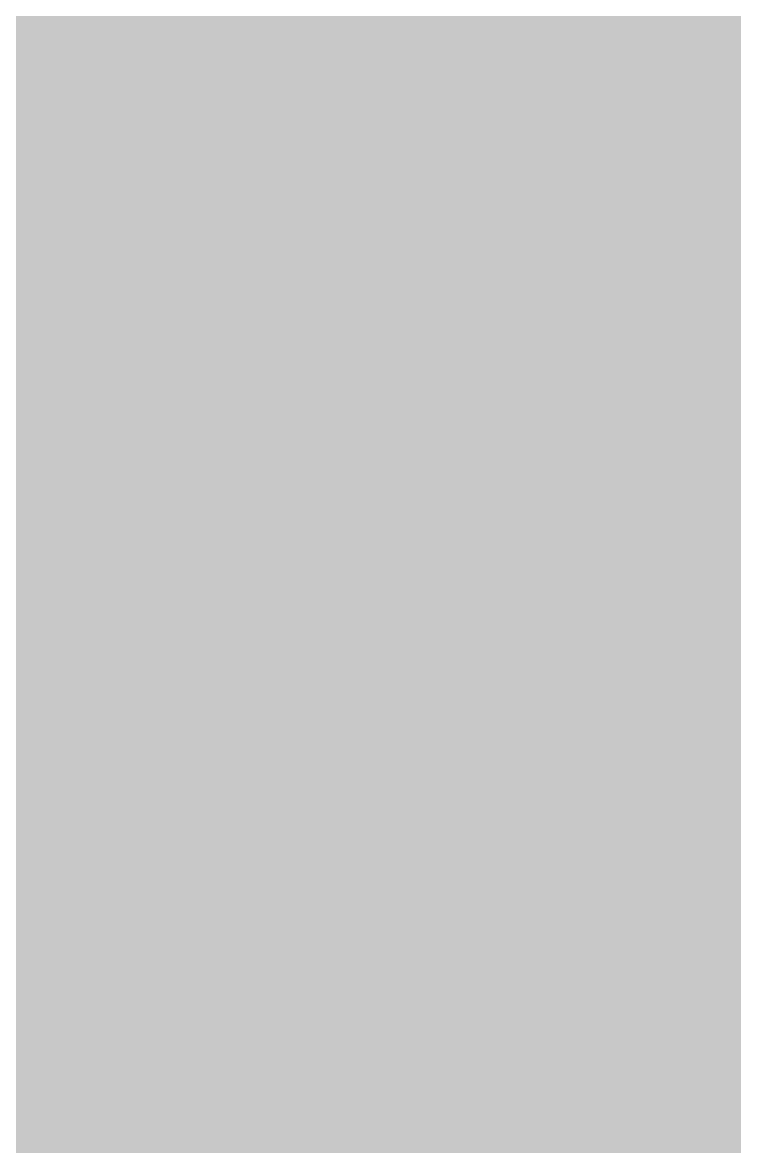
# Model space of a CAD drawing. Header units: inches. Extents: x 0 to 841, y 0 to 594.
# Drawn here: x 200.199 to 200.703, y 557.277 to 558.072 of the extents above; entities that cross this region are included whole.
import ezdxf

# ---------------------------------------------------------------- set-up
doc = ezdxf.new("R2010")
doc.units = ezdxf.units.IN
doc.layers.add('Sheet', color=255, linetype='Continuous')

msp = doc.modelspace()

# ---------------------------------------------------------------- linework, layer by layer
at = {"layer": 'Sheet'}
for points in [[(200.02047, 557.49263, 0.7493, 0.7493, 0), (200.02047, 562.48979, 0.7493, 0.7493, 0)], [(200.24505, 558.22255, 0.29972, 0.29972, 0), (200.27873, 558.21132, 0.29972, 0.29972, 0), (200.31242, 558.20009, 0.29972, 0.29972, 0), (200.34611, 558.17763, 0.29972, 0.29972, 0), (200.37979, 558.1664, 0.29972, 0.29972, 0), (200.41348, 558.14394, 0.29972, 0.29972, 0), (200.44717, 558.13271, 0.29972, 0.29972, 0), (200.46962, 558.11025, 0.29972, 0.29972, 0), (200.50331, 558.0878, 0.29972, 0.29972, 0), (200.537, 558.05411, 0.29972, 0.29972, 0), (200.55946, 558.03165, 0.29972, 0.29972, 0), (200.58191, 558.00919, 0.29972, 0.29972, 0), (200.60437, 557.9755, 0.29972, 0.29972, 0), (200.62683, 557.95304, 0.29972, 0.29972, 0), (200.64929, 557.91935, 0.29972, 0.29972, 0), (200.67174, 557.88566, 0.29972, 0.29972, 0), (200.6942, 557.8632, 0.29972, 0.29972, 0), (200.70543, 557.82952, 0.29972, 0.29972, 0), (200.72789, 557.79583, 0.29972, 0.29972, 0), (200.73912, 557.76214, 0.29972, 0.29972, 0), (200.75035, 557.71722, 0.29972, 0.29972, 0), (200.76158, 557.68353, 0.29972, 0.29972, 0), (200.7728, 557.64984, 0.29972, 0.29972, 0), (200.7728, 557.60492, 0.29972, 0.29972, 0), (200.78403, 557.57123, 0.29972, 0.29972, 0), (200.78403, 557.53755, 0.29972, 0.29972, 0), (200.78403, 557.49263, 0.29972, 0.29972, 0)], [(200.24505, 558.22255, 0.29972, 0.29972, 0), (200.27873, 558.21132, 0.29972, 0.29972, 0), (200.31242, 558.20009, 0.29972, 0.29972, 0), (200.34611, 558.17763, 0.29972, 0.29972, 0), (200.37979, 558.1664, 0.29972, 0.29972, 0), (200.41348, 558.14394, 0.29972, 0.29972, 0), (200.44717, 558.13271, 0.29972, 0.29972, 0), (200.46962, 558.11025, 0.29972, 0.29972, 0), (200.50331, 558.0878, 0.29972, 0.29972, 0), (200.537, 558.05411, 0.29972, 0.29972, 0), (200.55946, 558.03165, 0.29972, 0.29972, 0), (200.58191, 558.00919, 0.29972, 0.29972, 0), (200.60437, 557.9755, 0.29972, 0.29972, 0), (200.62683, 557.95304, 0.29972, 0.29972, 0), (200.64929, 557.91935, 0.29972, 0.29972, 0), (200.67174, 557.88566, 0.29972, 0.29972, 0), (200.6942, 557.8632, 0.29972, 0.29972, 0), (200.70543, 557.82952, 0.29972, 0.29972, 0), (200.72789, 557.79583, 0.29972, 0.29972, 0), (200.73912, 557.76214, 0.29972, 0.29972, 0), (200.75035, 557.71722, 0.29972, 0.29972, 0), (200.76158, 557.68353, 0.29972, 0.29972, 0), (200.7728, 557.64984, 0.29972, 0.29972, 0), (200.7728, 557.60492, 0.29972, 0.29972, 0), (200.78403, 557.57123, 0.29972, 0.29972, 0), (200.78403, 557.53755, 0.29972, 0.29972, 0), (200.78403, 557.49263, 0.29972, 0.29972, 0)], [(200.24505, 558.22255, 0.29972, 0.29972, 0), (200.27873, 558.21132, 0.29972, 0.29972, 0), (200.31242, 558.20009, 0.29972, 0.29972, 0), (200.34611, 558.17763, 0.29972, 0.29972, 0), (200.37979, 558.1664, 0.29972, 0.29972, 0), (200.41348, 558.14394, 0.29972, 0.29972, 0), (200.44717, 558.13271, 0.29972, 0.29972, 0), (200.46962, 558.11025, 0.29972, 0.29972, 0), (200.50331, 558.0878, 0.29972, 0.29972, 0), (200.537, 558.05411, 0.29972, 0.29972, 0), (200.55946, 558.03165, 0.29972, 0.29972, 0), (200.58191, 558.00919, 0.29972, 0.29972, 0), (200.60437, 557.9755, 0.29972, 0.29972, 0), (200.62683, 557.95304, 0.29972, 0.29972, 0), (200.64929, 557.91935, 0.29972, 0.29972, 0), (200.67174, 557.88566, 0.29972, 0.29972, 0), (200.6942, 557.8632, 0.29972, 0.29972, 0), (200.70543, 557.82952, 0.29972, 0.29972, 0), (200.72789, 557.79583, 0.29972, 0.29972, 0), (200.73912, 557.76214, 0.29972, 0.29972, 0), (200.75035, 557.71722, 0.29972, 0.29972, 0), (200.76158, 557.68353, 0.29972, 0.29972, 0), (200.7728, 557.64984, 0.29972, 0.29972, 0), (200.7728, 557.60492, 0.29972, 0.29972, 0), (200.78403, 557.57123, 0.29972, 0.29972, 0), (200.78403, 557.53755, 0.29972, 0.29972, 0), (200.78403, 557.49263, 0.29972, 0.29972, 0)], [(200.24505, 558.22255, 0.29972, 0.29972, 0), (200.27873, 558.21132, 0.29972, 0.29972, 0), (200.31242, 558.20009, 0.29972, 0.29972, 0), (200.34611, 558.17763, 0.29972, 0.29972, 0), (200.37979, 558.1664, 0.29972, 0.29972, 0), (200.41348, 558.14394, 0.29972, 0.29972, 0), (200.44717, 558.13271, 0.29972, 0.29972, 0), (200.46962, 558.11025, 0.29972, 0.29972, 0), (200.50331, 558.0878, 0.29972, 0.29972, 0), (200.537, 558.05411, 0.29972, 0.29972, 0), (200.55946, 558.03165, 0.29972, 0.29972, 0), (200.58191, 558.00919, 0.29972, 0.29972, 0), (200.60437, 557.9755, 0.29972, 0.29972, 0), (200.62683, 557.95304, 0.29972, 0.29972, 0), (200.64929, 557.91935, 0.29972, 0.29972, 0), (200.67174, 557.88566, 0.29972, 0.29972, 0), (200.6942, 557.8632, 0.29972, 0.29972, 0), (200.70543, 557.82952, 0.29972, 0.29972, 0), (200.72789, 557.79583, 0.29972, 0.29972, 0), (200.73912, 557.76214, 0.29972, 0.29972, 0), (200.75035, 557.71722, 0.29972, 0.29972, 0), (200.76158, 557.68353, 0.29972, 0.29972, 0), (200.7728, 557.64984, 0.29972, 0.29972, 0), (200.7728, 557.60492, 0.29972, 0.29972, 0), (200.78403, 557.57123, 0.29972, 0.29972, 0), (200.78403, 557.53755, 0.29972, 0.29972, 0), (200.78403, 557.49263, 0.29972, 0.29972, 0)], [(200.24505, 558.22255, 0.29972, 0.29972, 0), (200.27873, 558.21132, 0.29972, 0.29972, 0), (200.31242, 558.20009, 0.29972, 0.29972, 0), (200.34611, 558.17763, 0.29972, 0.29972, 0), (200.37979, 558.1664, 0.29972, 0.29972, 0), (200.41348, 558.14394, 0.29972, 0.29972, 0), (200.44717, 558.13271, 0.29972, 0.29972, 0), (200.46962, 558.11025, 0.29972, 0.29972, 0), (200.50331, 558.0878, 0.29972, 0.29972, 0), (200.537, 558.05411, 0.29972, 0.29972, 0), (200.55946, 558.03165, 0.29972, 0.29972, 0), (200.58191, 558.00919, 0.29972, 0.29972, 0), (200.60437, 557.9755, 0.29972, 0.29972, 0), (200.62683, 557.95304, 0.29972, 0.29972, 0), (200.64929, 557.91935, 0.29972, 0.29972, 0), (200.67174, 557.88566, 0.29972, 0.29972, 0), (200.6942, 557.8632, 0.29972, 0.29972, 0), (200.70543, 557.82952, 0.29972, 0.29972, 0), (200.72789, 557.79583, 0.29972, 0.29972, 0), (200.73912, 557.76214, 0.29972, 0.29972, 0), (200.75035, 557.71722, 0.29972, 0.29972, 0), (200.76158, 557.68353, 0.29972, 0.29972, 0), (200.7728, 557.64984, 0.29972, 0.29972, 0), (200.7728, 557.60492, 0.29972, 0.29972, 0), (200.78403, 557.57123, 0.29972, 0.29972, 0), (200.78403, 557.53755, 0.29972, 0.29972, 0), (200.78403, 557.49263, 0.29972, 0.29972, 0)], [(200.44717, 558.13271, 0.09906, 0.09906, 0), (200.46962, 558.11025, 0.09906, 0.09906, 0), (200.50331, 558.0878, 0.09906, 0.09906, 0), (200.537, 558.05411, 0.09906, 0.09906, 0), (200.55946, 558.03165, 0.09906, 0.09906, 0), (200.58191, 558.00919, 0.09906, 0.09906, 0), (200.60437, 557.9755, 0.09906, 0.09906, 0), (200.62683, 557.95304, 0.09906, 0.09906, 0), (200.64929, 557.91935, 0.09906, 0.09906, 0), (200.67174, 557.88566, 0.09906, 0.09906, 0), (200.6942, 557.8632, 0.09906, 0.09906, 0), (200.70543, 557.82952, 0.09906, 0.09906, 0), (200.72789, 557.79583, 0.09906, 0.09906, 0), (200.73912, 557.76214, 0.09906, 0.09906, 0), (200.75035, 557.71722, 0.09906, 0.09906, 0), (200.76158, 557.68353, 0.09906, 0.09906, 0)], [(200.44717, 558.13271, 0.09906, 0.09906, 0), (200.46962, 558.11025, 0.09906, 0.09906, 0), (200.50331, 558.0878, 0.09906, 0.09906, 0), (200.537, 558.05411, 0.09906, 0.09906, 0), (200.55946, 558.03165, 0.09906, 0.09906, 0), (200.58191, 558.00919, 0.09906, 0.09906, 0), (200.60437, 557.9755, 0.09906, 0.09906, 0), (200.62683, 557.95304, 0.09906, 0.09906, 0), (200.64929, 557.91935, 0.09906, 0.09906, 0), (200.67174, 557.88566, 0.09906, 0.09906, 0), (200.6942, 557.8632, 0.09906, 0.09906, 0), (200.70543, 557.82952, 0.09906, 0.09906, 0), (200.72789, 557.79583, 0.09906, 0.09906, 0), (200.73912, 557.76214, 0.09906, 0.09906, 0), (200.75035, 557.71722, 0.09906, 0.09906, 0), (200.76158, 557.68353, 0.09906, 0.09906, 0)], [(200.44717, 558.13271, 0.09906, 0.09906, 0), (200.46962, 558.11025, 0.09906, 0.09906, 0), (200.50331, 558.0878, 0.09906, 0.09906, 0), (200.537, 558.05411, 0.09906, 0.09906, 0), (200.55946, 558.03165, 0.09906, 0.09906, 0), (200.58191, 558.00919, 0.09906, 0.09906, 0), (200.60437, 557.9755, 0.09906, 0.09906, 0), (200.62683, 557.95304, 0.09906, 0.09906, 0), (200.64929, 557.91935, 0.09906, 0.09906, 0), (200.67174, 557.88566, 0.09906, 0.09906, 0), (200.6942, 557.8632, 0.09906, 0.09906, 0), (200.70543, 557.82952, 0.09906, 0.09906, 0), (200.72789, 557.79583, 0.09906, 0.09906, 0), (200.73912, 557.76214, 0.09906, 0.09906, 0), (200.75035, 557.71722, 0.09906, 0.09906, 0), (200.76158, 557.68353, 0.09906, 0.09906, 0)], [(200.44717, 558.13271, 0.09906, 0.09906, 0), (200.46962, 558.11025, 0.09906, 0.09906, 0), (200.50331, 558.0878, 0.09906, 0.09906, 0), (200.537, 558.05411, 0.09906, 0.09906, 0), (200.55946, 558.03165, 0.09906, 0.09906, 0), (200.58191, 558.00919, 0.09906, 0.09906, 0), (200.60437, 557.9755, 0.09906, 0.09906, 0), (200.62683, 557.95304, 0.09906, 0.09906, 0), (200.64929, 557.91935, 0.09906, 0.09906, 0), (200.67174, 557.88566, 0.09906, 0.09906, 0), (200.6942, 557.8632, 0.09906, 0.09906, 0), (200.70543, 557.82952, 0.09906, 0.09906, 0), (200.72789, 557.79583, 0.09906, 0.09906, 0), (200.73912, 557.76214, 0.09906, 0.09906, 0), (200.75035, 557.71722, 0.09906, 0.09906, 0), (200.76158, 557.68353, 0.09906, 0.09906, 0)], [(200.44717, 558.13271, 0.09906, 0.09906, 0), (200.46962, 558.11025, 0.09906, 0.09906, 0), (200.50331, 558.0878, 0.09906, 0.09906, 0), (200.537, 558.05411, 0.09906, 0.09906, 0), (200.55946, 558.03165, 0.09906, 0.09906, 0), (200.58191, 558.00919, 0.09906, 0.09906, 0), (200.60437, 557.9755, 0.09906, 0.09906, 0), (200.62683, 557.95304, 0.09906, 0.09906, 0), (200.64929, 557.91935, 0.09906, 0.09906, 0), (200.67174, 557.88566, 0.09906, 0.09906, 0), (200.6942, 557.8632, 0.09906, 0.09906, 0), (200.70543, 557.82952, 0.09906, 0.09906, 0), (200.72789, 557.79583, 0.09906, 0.09906, 0), (200.73912, 557.76214, 0.09906, 0.09906, 0), (200.75035, 557.71722, 0.09906, 0.09906, 0), (200.76158, 557.68353, 0.09906, 0.09906, 0)], [(200.04293, 557.99796, 0.29972, 0.29972, 0), (200.07661, 557.99796, 0.29972, 0.29972, 0), (200.09907, 557.98673, 0.29972, 0.29972, 0), (200.12153, 557.98673, 0.29972, 0.29972, 0), (200.14399, 557.98673, 0.29972, 0.29972, 0), (200.16644, 557.9755, 0.29972, 0.29972, 0), (200.20013, 557.96427, 0.29972, 0.29972, 0), (200.22259, 557.95304, 0.29972, 0.29972, 0), (200.24505, 557.95304, 0.29972, 0.29972, 0), (200.2675, 557.94181, 0.29972, 0.29972, 0), (200.27873, 557.93058, 0.29972, 0.29972, 0), (200.30119, 557.90812, 0.29972, 0.29972, 0), (200.32365, 557.89689, 0.29972, 0.29972, 0), (200.34611, 557.88566, 0.29972, 0.29972, 0), (200.35734, 557.8632, 0.29972, 0.29972, 0), (200.37979, 557.85197, 0.29972, 0.29972, 0), (200.39102, 557.82952, 0.29972, 0.29972, 0), (200.41348, 557.81829, 0.29972, 0.29972, 0), (200.42471, 557.79583, 0.29972, 0.29972, 0), (200.43594, 557.77337, 0.29972, 0.29972, 0), (200.4584, 557.75091, 0.29972, 0.29972, 0), (200.46962, 557.73968, 0.29972, 0.29972, 0), (200.48085, 557.71722, 0.29972, 0.29972, 0), (200.48085, 557.69476, 0.29972, 0.29972, 0), (200.49208, 557.6723, 0.29972, 0.29972, 0), (200.50331, 557.63861, 0.29972, 0.29972, 0), (200.51454, 557.61615, 0.29972, 0.29972, 0), (200.51454, 557.59369, 0.29972, 0.29972, 0), (200.51454, 557.57123, 0.29972, 0.29972, 0), (200.52577, 557.54878, 0.29972, 0.29972, 0), (200.52577, 557.51509, 0.29972, 0.29972, 0), (200.52577, 557.49263, 0.29972, 0.29972, 0)], [(200.04293, 557.99796, 0.29972, 0.29972, 0), (200.07661, 557.99796, 0.29972, 0.29972, 0), (200.09907, 557.98673, 0.29972, 0.29972, 0), (200.12153, 557.98673, 0.29972, 0.29972, 0), (200.14399, 557.98673, 0.29972, 0.29972, 0), (200.16644, 557.9755, 0.29972, 0.29972, 0), (200.20013, 557.96427, 0.29972, 0.29972, 0), (200.22259, 557.95304, 0.29972, 0.29972, 0), (200.24505, 557.95304, 0.29972, 0.29972, 0), (200.2675, 557.94181, 0.29972, 0.29972, 0), (200.27873, 557.93058, 0.29972, 0.29972, 0), (200.30119, 557.90812, 0.29972, 0.29972, 0), (200.32365, 557.89689, 0.29972, 0.29972, 0), (200.34611, 557.88566, 0.29972, 0.29972, 0), (200.35734, 557.8632, 0.29972, 0.29972, 0), (200.37979, 557.85197, 0.29972, 0.29972, 0), (200.39102, 557.82952, 0.29972, 0.29972, 0), (200.41348, 557.81829, 0.29972, 0.29972, 0), (200.42471, 557.79583, 0.29972, 0.29972, 0), (200.43594, 557.77337, 0.29972, 0.29972, 0), (200.4584, 557.75091, 0.29972, 0.29972, 0), (200.46962, 557.73968, 0.29972, 0.29972, 0), (200.48085, 557.71722, 0.29972, 0.29972, 0), (200.48085, 557.69476, 0.29972, 0.29972, 0), (200.49208, 557.6723, 0.29972, 0.29972, 0), (200.50331, 557.63861, 0.29972, 0.29972, 0), (200.51454, 557.61615, 0.29972, 0.29972, 0), (200.51454, 557.59369, 0.29972, 0.29972, 0), (200.51454, 557.57123, 0.29972, 0.29972, 0), (200.52577, 557.54878, 0.29972, 0.29972, 0), (200.52577, 557.51509, 0.29972, 0.29972, 0), (200.52577, 557.49263, 0.29972, 0.29972, 0)], [(200.04293, 557.99796, 0.29972, 0.29972, 0), (200.07661, 557.99796, 0.29972, 0.29972, 0), (200.09907, 557.98673, 0.29972, 0.29972, 0), (200.12153, 557.98673, 0.29972, 0.29972, 0), (200.14399, 557.98673, 0.29972, 0.29972, 0), (200.16644, 557.9755, 0.29972, 0.29972, 0), (200.20013, 557.96427, 0.29972, 0.29972, 0), (200.22259, 557.95304, 0.29972, 0.29972, 0), (200.24505, 557.95304, 0.29972, 0.29972, 0), (200.2675, 557.94181, 0.29972, 0.29972, 0), (200.27873, 557.93058, 0.29972, 0.29972, 0), (200.30119, 557.90812, 0.29972, 0.29972, 0), (200.32365, 557.89689, 0.29972, 0.29972, 0), (200.34611, 557.88566, 0.29972, 0.29972, 0), (200.35734, 557.8632, 0.29972, 0.29972, 0), (200.37979, 557.85197, 0.29972, 0.29972, 0), (200.39102, 557.82952, 0.29972, 0.29972, 0), (200.41348, 557.81829, 0.29972, 0.29972, 0), (200.42471, 557.79583, 0.29972, 0.29972, 0), (200.43594, 557.77337, 0.29972, 0.29972, 0), (200.4584, 557.75091, 0.29972, 0.29972, 0), (200.46962, 557.73968, 0.29972, 0.29972, 0), (200.48085, 557.71722, 0.29972, 0.29972, 0), (200.48085, 557.69476, 0.29972, 0.29972, 0), (200.49208, 557.6723, 0.29972, 0.29972, 0), (200.50331, 557.63861, 0.29972, 0.29972, 0), (200.51454, 557.61615, 0.29972, 0.29972, 0), (200.51454, 557.59369, 0.29972, 0.29972, 0), (200.51454, 557.57123, 0.29972, 0.29972, 0), (200.52577, 557.54878, 0.29972, 0.29972, 0), (200.52577, 557.51509, 0.29972, 0.29972, 0), (200.52577, 557.49263, 0.29972, 0.29972, 0)], [(200.04293, 557.99796, 0.29972, 0.29972, 0), (200.07661, 557.99796, 0.29972, 0.29972, 0), (200.09907, 557.98673, 0.29972, 0.29972, 0), (200.12153, 557.98673, 0.29972, 0.29972, 0), (200.14399, 557.98673, 0.29972, 0.29972, 0), (200.16644, 557.9755, 0.29972, 0.29972, 0), (200.20013, 557.96427, 0.29972, 0.29972, 0), (200.22259, 557.95304, 0.29972, 0.29972, 0), (200.24505, 557.95304, 0.29972, 0.29972, 0), (200.2675, 557.94181, 0.29972, 0.29972, 0), (200.27873, 557.93058, 0.29972, 0.29972, 0), (200.30119, 557.90812, 0.29972, 0.29972, 0), (200.32365, 557.89689, 0.29972, 0.29972, 0), (200.34611, 557.88566, 0.29972, 0.29972, 0), (200.35734, 557.8632, 0.29972, 0.29972, 0), (200.37979, 557.85197, 0.29972, 0.29972, 0), (200.39102, 557.82952, 0.29972, 0.29972, 0), (200.41348, 557.81829, 0.29972, 0.29972, 0), (200.42471, 557.79583, 0.29972, 0.29972, 0), (200.43594, 557.77337, 0.29972, 0.29972, 0), (200.4584, 557.75091, 0.29972, 0.29972, 0), (200.46962, 557.73968, 0.29972, 0.29972, 0), (200.48085, 557.71722, 0.29972, 0.29972, 0), (200.48085, 557.69476, 0.29972, 0.29972, 0), (200.49208, 557.6723, 0.29972, 0.29972, 0), (200.50331, 557.63861, 0.29972, 0.29972, 0), (200.51454, 557.61615, 0.29972, 0.29972, 0), (200.51454, 557.59369, 0.29972, 0.29972, 0), (200.51454, 557.57123, 0.29972, 0.29972, 0), (200.52577, 557.54878, 0.29972, 0.29972, 0), (200.52577, 557.51509, 0.29972, 0.29972, 0), (200.52577, 557.49263, 0.29972, 0.29972, 0)], [(200.14399, 557.98673, 0.09906, 0.09906, 0), (200.16644, 557.9755, 0.09906, 0.09906, 0), (200.20013, 557.96427, 0.09906, 0.09906, 0), (200.22259, 557.95304, 0.09906, 0.09906, 0), (200.24505, 557.95304, 0.09906, 0.09906, 0), (200.2675, 557.94181, 0.09906, 0.09906, 0), (200.27873, 557.93058, 0.09906, 0.09906, 0), (200.30119, 557.90812, 0.09906, 0.09906, 0), (200.32365, 557.89689, 0.09906, 0.09906, 0), (200.34611, 557.88566, 0.09906, 0.09906, 0), (200.35734, 557.8632, 0.09906, 0.09906, 0), (200.37979, 557.85197, 0.09906, 0.09906, 0), (200.39102, 557.82952, 0.09906, 0.09906, 0), (200.41348, 557.81829, 0.09906, 0.09906, 0), (200.42471, 557.79583, 0.09906, 0.09906, 0), (200.43594, 557.77337, 0.09906, 0.09906, 0), (200.4584, 557.75091, 0.09906, 0.09906, 0), (200.46962, 557.73968, 0.09906, 0.09906, 0), (200.48085, 557.71722, 0.09906, 0.09906, 0), (200.48085, 557.69476, 0.09906, 0.09906, 0), (200.49208, 557.6723, 0.09906, 0.09906, 0), (200.50331, 557.63861, 0.09906, 0.09906, 0), (200.51454, 557.61615, 0.09906, 0.09906, 0), (200.51454, 557.59369, 0.09906, 0.09906, 0), (200.51454, 557.57123, 0.09906, 0.09906, 0), (200.52577, 557.54878, 0.09906, 0.09906, 0), (200.52577, 557.51509, 0.09906, 0.09906, 0), (200.52577, 557.49263, 0.09906, 0.09906, 0)], [(200.14399, 557.98673, 0.09906, 0.09906, 0), (200.16644, 557.9755, 0.09906, 0.09906, 0), (200.20013, 557.96427, 0.09906, 0.09906, 0), (200.22259, 557.95304, 0.09906, 0.09906, 0), (200.24505, 557.95304, 0.09906, 0.09906, 0), (200.2675, 557.94181, 0.09906, 0.09906, 0), (200.27873, 557.93058, 0.09906, 0.09906, 0), (200.30119, 557.90812, 0.09906, 0.09906, 0), (200.32365, 557.89689, 0.09906, 0.09906, 0), (200.34611, 557.88566, 0.09906, 0.09906, 0), (200.35734, 557.8632, 0.09906, 0.09906, 0), (200.37979, 557.85197, 0.09906, 0.09906, 0), (200.39102, 557.82952, 0.09906, 0.09906, 0), (200.41348, 557.81829, 0.09906, 0.09906, 0), (200.42471, 557.79583, 0.09906, 0.09906, 0), (200.43594, 557.77337, 0.09906, 0.09906, 0), (200.4584, 557.75091, 0.09906, 0.09906, 0), (200.46962, 557.73968, 0.09906, 0.09906, 0), (200.48085, 557.71722, 0.09906, 0.09906, 0), (200.48085, 557.69476, 0.09906, 0.09906, 0), (200.49208, 557.6723, 0.09906, 0.09906, 0), (200.50331, 557.63861, 0.09906, 0.09906, 0), (200.51454, 557.61615, 0.09906, 0.09906, 0), (200.51454, 557.59369, 0.09906, 0.09906, 0), (200.51454, 557.57123, 0.09906, 0.09906, 0), (200.52577, 557.54878, 0.09906, 0.09906, 0), (200.52577, 557.51509, 0.09906, 0.09906, 0), (200.52577, 557.49263, 0.09906, 0.09906, 0)], [(200.14399, 557.98673, 0.09906, 0.09906, 0), (200.16644, 557.9755, 0.09906, 0.09906, 0), (200.20013, 557.96427, 0.09906, 0.09906, 0), (200.22259, 557.95304, 0.09906, 0.09906, 0), (200.24505, 557.95304, 0.09906, 0.09906, 0), (200.2675, 557.94181, 0.09906, 0.09906, 0), (200.27873, 557.93058, 0.09906, 0.09906, 0), (200.30119, 557.90812, 0.09906, 0.09906, 0), (200.32365, 557.89689, 0.09906, 0.09906, 0), (200.34611, 557.88566, 0.09906, 0.09906, 0), (200.35734, 557.8632, 0.09906, 0.09906, 0), (200.37979, 557.85197, 0.09906, 0.09906, 0), (200.39102, 557.82952, 0.09906, 0.09906, 0), (200.41348, 557.81829, 0.09906, 0.09906, 0), (200.42471, 557.79583, 0.09906, 0.09906, 0), (200.43594, 557.77337, 0.09906, 0.09906, 0), (200.4584, 557.75091, 0.09906, 0.09906, 0), (200.46962, 557.73968, 0.09906, 0.09906, 0), (200.48085, 557.71722, 0.09906, 0.09906, 0), (200.48085, 557.69476, 0.09906, 0.09906, 0), (200.49208, 557.6723, 0.09906, 0.09906, 0), (200.50331, 557.63861, 0.09906, 0.09906, 0), (200.51454, 557.61615, 0.09906, 0.09906, 0), (200.51454, 557.59369, 0.09906, 0.09906, 0), (200.51454, 557.57123, 0.09906, 0.09906, 0), (200.52577, 557.54878, 0.09906, 0.09906, 0), (200.52577, 557.51509, 0.09906, 0.09906, 0), (200.52577, 557.49263, 0.09906, 0.09906, 0)], [(200.14399, 557.98673, 0.09906, 0.09906, 0), (200.16644, 557.9755, 0.09906, 0.09906, 0), (200.20013, 557.96427, 0.09906, 0.09906, 0), (200.22259, 557.95304, 0.09906, 0.09906, 0), (200.24505, 557.95304, 0.09906, 0.09906, 0), (200.2675, 557.94181, 0.09906, 0.09906, 0), (200.27873, 557.93058, 0.09906, 0.09906, 0), (200.30119, 557.90812, 0.09906, 0.09906, 0), (200.32365, 557.89689, 0.09906, 0.09906, 0), (200.34611, 557.88566, 0.09906, 0.09906, 0), (200.35734, 557.8632, 0.09906, 0.09906, 0), (200.37979, 557.85197, 0.09906, 0.09906, 0), (200.39102, 557.82952, 0.09906, 0.09906, 0), (200.41348, 557.81829, 0.09906, 0.09906, 0), (200.42471, 557.79583, 0.09906, 0.09906, 0), (200.43594, 557.77337, 0.09906, 0.09906, 0), (200.4584, 557.75091, 0.09906, 0.09906, 0), (200.46962, 557.73968, 0.09906, 0.09906, 0), (200.48085, 557.71722, 0.09906, 0.09906, 0), (200.48085, 557.69476, 0.09906, 0.09906, 0), (200.49208, 557.6723, 0.09906, 0.09906, 0), (200.50331, 557.63861, 0.09906, 0.09906, 0), (200.51454, 557.61615, 0.09906, 0.09906, 0), (200.51454, 557.59369, 0.09906, 0.09906, 0), (200.51454, 557.57123, 0.09906, 0.09906, 0), (200.52577, 557.54878, 0.09906, 0.09906, 0), (200.52577, 557.51509, 0.09906, 0.09906, 0), (200.52577, 557.49263, 0.09906, 0.09906, 0)], [(187.5227, 557.49263, 0.7493, 0.7493, 0), (200.02047, 557.49263, 0.7493, 0.7493, 0), (200.02047, 557.49263, 0.7493, 0.7493, 0), (215.02228, 557.49263, 0.7493, 0.7493, 0), (215.02228, 557.49263, 0.7493, 0.7493, 0), (227.52005, 557.49263, 0.7493, 0.7493, 0)], [(200.02047, 557.49263, 0.7493, 0.7493, 0), (200.02047, 551.99013, 0.7493, 0.7493, 0)], [(200.02047, 557.49263, 0.7493, 0.7493, 0), (200.02047, 557.49263, 0.7493, 0.7493, 0)], [(200.52577, 557.49263, 0.29972, 0.29972, 0), (200.52577, 557.47017, 0.29972, 0.29972, 0), (200.52577, 557.43648, 0.29972, 0.29972, 0), (200.51454, 557.41402, 0.29972, 0.29972, 0), (200.51454, 557.39156, 0.29972, 0.29972, 0), (200.51454, 557.3691, 0.29972, 0.29972, 0), (200.50331, 557.34664, 0.29972, 0.29972, 0), (200.49208, 557.31295, 0.29972, 0.29972, 0), (200.48085, 557.2905, 0.29972, 0.29972, 0), (200.48085, 557.26804, 0.29972, 0.29972, 0), (200.46962, 557.24558, 0.29972, 0.29972, 0), (200.4584, 557.23435, 0.29972, 0.29972, 0), (200.43594, 557.21189, 0.29972, 0.29972, 0), (200.42471, 557.18943, 0.29972, 0.29972, 0), (200.41348, 557.16697, 0.29972, 0.29972, 0), (200.39102, 557.15574, 0.29972, 0.29972, 0), (200.37979, 557.13328, 0.29972, 0.29972, 0), (200.35734, 557.12205, 0.29972, 0.29972, 0)], [(200.52577, 557.49263, 0.29972, 0.29972, 0), (200.52577, 557.47017, 0.29972, 0.29972, 0), (200.52577, 557.43648, 0.29972, 0.29972, 0), (200.51454, 557.41402, 0.29972, 0.29972, 0), (200.51454, 557.39156, 0.29972, 0.29972, 0), (200.51454, 557.3691, 0.29972, 0.29972, 0), (200.50331, 557.34664, 0.29972, 0.29972, 0), (200.49208, 557.31295, 0.29972, 0.29972, 0), (200.48085, 557.2905, 0.29972, 0.29972, 0), (200.48085, 557.26804, 0.29972, 0.29972, 0), (200.46962, 557.24558, 0.29972, 0.29972, 0), (200.4584, 557.23435, 0.29972, 0.29972, 0), (200.43594, 557.21189, 0.29972, 0.29972, 0), (200.42471, 557.18943, 0.29972, 0.29972, 0), (200.41348, 557.16697, 0.29972, 0.29972, 0), (200.39102, 557.15574, 0.29972, 0.29972, 0), (200.37979, 557.13328, 0.29972, 0.29972, 0), (200.35734, 557.12205, 0.29972, 0.29972, 0)], [(200.52577, 557.49263, 0.29972, 0.29972, 0), (200.52577, 557.47017, 0.29972, 0.29972, 0), (200.52577, 557.43648, 0.29972, 0.29972, 0), (200.51454, 557.41402, 0.29972, 0.29972, 0), (200.51454, 557.39156, 0.29972, 0.29972, 0), (200.51454, 557.3691, 0.29972, 0.29972, 0), (200.50331, 557.34664, 0.29972, 0.29972, 0), (200.49208, 557.31295, 0.29972, 0.29972, 0), (200.48085, 557.2905, 0.29972, 0.29972, 0), (200.48085, 557.26804, 0.29972, 0.29972, 0), (200.46962, 557.24558, 0.29972, 0.29972, 0), (200.4584, 557.23435, 0.29972, 0.29972, 0), (200.43594, 557.21189, 0.29972, 0.29972, 0), (200.42471, 557.18943, 0.29972, 0.29972, 0), (200.41348, 557.16697, 0.29972, 0.29972, 0), (200.39102, 557.15574, 0.29972, 0.29972, 0), (200.37979, 557.13328, 0.29972, 0.29972, 0), (200.35734, 557.12205, 0.29972, 0.29972, 0)], [(200.52577, 557.49263, 0.29972, 0.29972, 0), (200.52577, 557.47017, 0.29972, 0.29972, 0), (200.52577, 557.43648, 0.29972, 0.29972, 0), (200.51454, 557.41402, 0.29972, 0.29972, 0), (200.51454, 557.39156, 0.29972, 0.29972, 0), (200.51454, 557.3691, 0.29972, 0.29972, 0), (200.50331, 557.34664, 0.29972, 0.29972, 0), (200.49208, 557.31295, 0.29972, 0.29972, 0), (200.48085, 557.2905, 0.29972, 0.29972, 0), (200.48085, 557.26804, 0.29972, 0.29972, 0), (200.46962, 557.24558, 0.29972, 0.29972, 0), (200.4584, 557.23435, 0.29972, 0.29972, 0), (200.43594, 557.21189, 0.29972, 0.29972, 0), (200.42471, 557.18943, 0.29972, 0.29972, 0), (200.41348, 557.16697, 0.29972, 0.29972, 0), (200.39102, 557.15574, 0.29972, 0.29972, 0), (200.37979, 557.13328, 0.29972, 0.29972, 0), (200.35734, 557.12205, 0.29972, 0.29972, 0)], [(200.52577, 557.49263, 0.29972, 0.29972, 0), (200.52577, 557.49263, 0.29972, 0.29972, 0), (200.52577, 557.49263, 0.29972, 0.29972, 0), (200.52577, 557.49263, 0.29972, 0.29972, 0), (200.52577, 557.49263, 0.29972, 0.29972, 0), (200.52577, 557.49263, 0.29972, 0.29972, 0), (200.52577, 557.49263, 0.29972, 0.29972, 0), (200.52577, 557.49263, 0.29972, 0.29972, 0), (200.52577, 557.49263, 0.29972, 0.29972, 0), (200.52577, 557.49263, 0.29972, 0.29972, 0), (200.52577, 557.49263, 0.29972, 0.29972, 0), (200.52577, 557.49263, 0.29972, 0.29972, 0), (200.52577, 557.49263, 0.29972, 0.29972, 0), (200.52577, 557.49263, 0.29972, 0.29972, 0), (200.52577, 557.49263, 0.29972, 0.29972, 0), (200.52577, 557.49263, 0.29972, 0.29972, 0), (200.52577, 557.49263, 0.29972, 0.29972, 0), (200.52577, 557.49263, 0.29972, 0.29972, 0), (200.52577, 557.49263, 0.29972, 0.29972, 0), (200.52577, 557.49263, 0.29972, 0.29972, 0), (200.52577, 557.49263, 0.29972, 0.29972, 0), (200.52577, 557.49263, 0.29972, 0.29972, 0), (200.52577, 557.49263, 0.29972, 0.29972, 0), (200.52577, 557.49263, 0.29972, 0.29972, 0), (200.52577, 557.49263, 0.29972, 0.29972, 0), (200.52577, 557.49263, 0.29972, 0.29972, 0), (200.52577, 557.49263, 0.29972, 0.29972, 0), (200.52577, 557.49263, 0.29972, 0.29972, 0), (200.52577, 557.49263, 0.29972, 0.29972, 0), (200.52577, 557.49263, 0.29972, 0.29972, 0), (200.52577, 557.49263, 0.29972, 0.29972, 0), (200.52577, 557.49263, 0.29972, 0.29972, 0), (200.52577, 557.49263, 0.29972, 0.29972, 0)], [(200.52577, 557.49263, 0.29972, 0.29972, 0), (200.52577, 557.49263, 0.29972, 0.29972, 0)], [(200.52577, 557.49263, 0.29972, 0.29972, 0), (200.52577, 557.49263, 0.29972, 0.29972, 0), (200.52577, 557.49263, 0.29972, 0.29972, 0), (200.52577, 557.49263, 0.29972, 0.29972, 0), (200.52577, 557.49263, 0.29972, 0.29972, 0), (200.52577, 557.49263, 0.29972, 0.29972, 0), (200.52577, 557.49263, 0.29972, 0.29972, 0), (200.52577, 557.49263, 0.29972, 0.29972, 0), (200.52577, 557.49263, 0.29972, 0.29972, 0), (200.52577, 557.49263, 0.29972, 0.29972, 0), (200.52577, 557.49263, 0.29972, 0.29972, 0), (200.52577, 557.49263, 0.29972, 0.29972, 0), (200.52577, 557.49263, 0.29972, 0.29972, 0), (200.52577, 557.49263, 0.29972, 0.29972, 0), (200.52577, 557.49263, 0.29972, 0.29972, 0), (200.52577, 557.49263, 0.29972, 0.29972, 0), (200.52577, 557.49263, 0.29972, 0.29972, 0), (200.52577, 557.49263, 0.29972, 0.29972, 0), (200.52577, 557.49263, 0.29972, 0.29972, 0), (200.52577, 557.49263, 0.29972, 0.29972, 0), (200.52577, 557.49263, 0.29972, 0.29972, 0), (200.52577, 557.49263, 0.29972, 0.29972, 0), (200.52577, 557.49263, 0.29972, 0.29972, 0), (200.52577, 557.49263, 0.29972, 0.29972, 0), (200.52577, 557.49263, 0.29972, 0.29972, 0), (200.52577, 557.49263, 0.29972, 0.29972, 0), (200.52577, 557.49263, 0.29972, 0.29972, 0), (200.52577, 557.49263, 0.29972, 0.29972, 0), (200.52577, 557.49263, 0.29972, 0.29972, 0), (200.52577, 557.49263, 0.29972, 0.29972, 0), (200.52577, 557.49263, 0.29972, 0.29972, 0), (200.52577, 557.49263, 0.29972, 0.29972, 0), (200.52577, 557.49263, 0.29972, 0.29972, 0)], [(200.52577, 557.49263, 0.29972, 0.29972, 0), (200.52577, 557.49263, 0.29972, 0.29972, 0)], [(200.52577, 557.49263, 0.29972, 0.29972, 0), (200.52577, 557.49263, 0.29972, 0.29972, 0), (200.52577, 557.49263, 0.29972, 0.29972, 0), (200.52577, 557.49263, 0.29972, 0.29972, 0), (200.52577, 557.49263, 0.29972, 0.29972, 0), (200.52577, 557.49263, 0.29972, 0.29972, 0), (200.52577, 557.49263, 0.29972, 0.29972, 0), (200.52577, 557.49263, 0.29972, 0.29972, 0), (200.52577, 557.49263, 0.29972, 0.29972, 0), (200.52577, 557.49263, 0.29972, 0.29972, 0), (200.52577, 557.49263, 0.29972, 0.29972, 0), (200.52577, 557.49263, 0.29972, 0.29972, 0), (200.52577, 557.49263, 0.29972, 0.29972, 0), (200.52577, 557.49263, 0.29972, 0.29972, 0), (200.52577, 557.49263, 0.29972, 0.29972, 0), (200.52577, 557.49263, 0.29972, 0.29972, 0), (200.52577, 557.49263, 0.29972, 0.29972, 0), (200.52577, 557.49263, 0.29972, 0.29972, 0), (200.52577, 557.49263, 0.29972, 0.29972, 0), (200.52577, 557.49263, 0.29972, 0.29972, 0), (200.52577, 557.49263, 0.29972, 0.29972, 0), (200.52577, 557.49263, 0.29972, 0.29972, 0), (200.52577, 557.49263, 0.29972, 0.29972, 0), (200.52577, 557.49263, 0.29972, 0.29972, 0), (200.52577, 557.49263, 0.29972, 0.29972, 0), (200.52577, 557.49263, 0.29972, 0.29972, 0), (200.52577, 557.49263, 0.29972, 0.29972, 0), (200.52577, 557.49263, 0.29972, 0.29972, 0), (200.52577, 557.49263, 0.29972, 0.29972, 0), (200.52577, 557.49263, 0.29972, 0.29972, 0), (200.52577, 557.49263, 0.29972, 0.29972, 0), (200.52577, 557.49263, 0.29972, 0.29972, 0), (200.52577, 557.49263, 0.29972, 0.29972, 0)], [(200.52577, 557.49263, 0.29972, 0.29972, 0), (200.52577, 557.49263, 0.29972, 0.29972, 0)], [(200.52577, 557.49263, 0.29972, 0.29972, 0), (200.52577, 557.49263, 0.29972, 0.29972, 0), (200.52577, 557.49263, 0.29972, 0.29972, 0), (200.52577, 557.49263, 0.29972, 0.29972, 0), (200.52577, 557.49263, 0.29972, 0.29972, 0), (200.52577, 557.49263, 0.29972, 0.29972, 0), (200.52577, 557.49263, 0.29972, 0.29972, 0), (200.52577, 557.49263, 0.29972, 0.29972, 0), (200.52577, 557.49263, 0.29972, 0.29972, 0), (200.52577, 557.49263, 0.29972, 0.29972, 0), (200.52577, 557.49263, 0.29972, 0.29972, 0), (200.52577, 557.49263, 0.29972, 0.29972, 0), (200.52577, 557.49263, 0.29972, 0.29972, 0), (200.52577, 557.49263, 0.29972, 0.29972, 0), (200.52577, 557.49263, 0.29972, 0.29972, 0), (200.52577, 557.49263, 0.29972, 0.29972, 0), (200.52577, 557.49263, 0.29972, 0.29972, 0), (200.52577, 557.49263, 0.29972, 0.29972, 0), (200.52577, 557.49263, 0.29972, 0.29972, 0), (200.52577, 557.49263, 0.29972, 0.29972, 0), (200.52577, 557.49263, 0.29972, 0.29972, 0), (200.52577, 557.49263, 0.29972, 0.29972, 0), (200.52577, 557.49263, 0.29972, 0.29972, 0), (200.52577, 557.49263, 0.29972, 0.29972, 0), (200.52577, 557.49263, 0.29972, 0.29972, 0), (200.52577, 557.49263, 0.29972, 0.29972, 0), (200.52577, 557.49263, 0.29972, 0.29972, 0), (200.52577, 557.49263, 0.29972, 0.29972, 0), (200.52577, 557.49263, 0.29972, 0.29972, 0), (200.52577, 557.49263, 0.29972, 0.29972, 0), (200.52577, 557.49263, 0.29972, 0.29972, 0), (200.52577, 557.49263, 0.29972, 0.29972, 0), (200.52577, 557.49263, 0.29972, 0.29972, 0)], [(200.52577, 557.49263, 0.29972, 0.29972, 0), (200.52577, 557.49263, 0.29972, 0.29972, 0)], [(200.78403, 557.49263, 0.29972, 0.29972, 0), (200.78403, 557.45894, 0.29972, 0.29972, 0), (200.78403, 557.41402, 0.29972, 0.29972, 0), (200.7728, 557.38033, 0.29972, 0.29972, 0), (200.7728, 557.33541, 0.29972, 0.29972, 0), (200.76158, 557.30172, 0.29972, 0.29972, 0), (200.75035, 557.26804, 0.29972, 0.29972, 0), (200.73912, 557.23435, 0.29972, 0.29972, 0), (200.72789, 557.20066, 0.29972, 0.29972, 0), (200.70543, 557.16697, 0.29972, 0.29972, 0), (200.6942, 557.13328, 0.29972, 0.29972, 0), (200.67174, 557.09959, 0.29972, 0.29972, 0)], [(200.78403, 557.49263, 0.29972, 0.29972, 0), (200.78403, 557.45894, 0.29972, 0.29972, 0), (200.78403, 557.41402, 0.29972, 0.29972, 0), (200.7728, 557.38033, 0.29972, 0.29972, 0), (200.7728, 557.33541, 0.29972, 0.29972, 0), (200.76158, 557.30172, 0.29972, 0.29972, 0), (200.75035, 557.26804, 0.29972, 0.29972, 0), (200.73912, 557.23435, 0.29972, 0.29972, 0), (200.72789, 557.20066, 0.29972, 0.29972, 0), (200.70543, 557.16697, 0.29972, 0.29972, 0), (200.6942, 557.13328, 0.29972, 0.29972, 0), (200.67174, 557.09959, 0.29972, 0.29972, 0)], [(200.78403, 557.49263, 0.29972, 0.29972, 0), (200.78403, 557.45894, 0.29972, 0.29972, 0), (200.78403, 557.41402, 0.29972, 0.29972, 0), (200.7728, 557.38033, 0.29972, 0.29972, 0), (200.7728, 557.33541, 0.29972, 0.29972, 0), (200.76158, 557.30172, 0.29972, 0.29972, 0), (200.75035, 557.26804, 0.29972, 0.29972, 0), (200.73912, 557.23435, 0.29972, 0.29972, 0), (200.72789, 557.20066, 0.29972, 0.29972, 0), (200.70543, 557.16697, 0.29972, 0.29972, 0), (200.6942, 557.13328, 0.29972, 0.29972, 0), (200.67174, 557.09959, 0.29972, 0.29972, 0)], [(200.78403, 557.49263, 0.29972, 0.29972, 0), (200.78403, 557.45894, 0.29972, 0.29972, 0), (200.78403, 557.41402, 0.29972, 0.29972, 0), (200.7728, 557.38033, 0.29972, 0.29972, 0), (200.7728, 557.33541, 0.29972, 0.29972, 0), (200.76158, 557.30172, 0.29972, 0.29972, 0), (200.75035, 557.26804, 0.29972, 0.29972, 0), (200.73912, 557.23435, 0.29972, 0.29972, 0), (200.72789, 557.20066, 0.29972, 0.29972, 0), (200.70543, 557.16697, 0.29972, 0.29972, 0), (200.6942, 557.13328, 0.29972, 0.29972, 0), (200.67174, 557.09959, 0.29972, 0.29972, 0)], [(200.78403, 557.49263, 0.29972, 0.29972, 0), (200.78403, 557.45894, 0.29972, 0.29972, 0), (200.78403, 557.41402, 0.29972, 0.29972, 0), (200.7728, 557.38033, 0.29972, 0.29972, 0), (200.7728, 557.33541, 0.29972, 0.29972, 0), (200.76158, 557.30172, 0.29972, 0.29972, 0), (200.75035, 557.26804, 0.29972, 0.29972, 0), (200.73912, 557.23435, 0.29972, 0.29972, 0), (200.72789, 557.20066, 0.29972, 0.29972, 0), (200.70543, 557.16697, 0.29972, 0.29972, 0), (200.6942, 557.13328, 0.29972, 0.29972, 0), (200.67174, 557.09959, 0.29972, 0.29972, 0)], [(200.78403, 557.49263, 0.29972, 0.29972, 0), (200.78403, 557.49263, 0.29972, 0.29972, 0), (200.78403, 557.49263, 0.29972, 0.29972, 0), (200.78403, 557.49263, 0.29972, 0.29972, 0), (200.78403, 557.49263, 0.29972, 0.29972, 0), (200.78403, 557.49263, 0.29972, 0.29972, 0), (200.78403, 557.49263, 0.29972, 0.29972, 0), (200.78403, 557.49263, 0.29972, 0.29972, 0), (200.78403, 557.49263, 0.29972, 0.29972, 0), (200.78403, 557.49263, 0.29972, 0.29972, 0), (200.78403, 557.49263, 0.29972, 0.29972, 0), (200.78403, 557.49263, 0.29972, 0.29972, 0), (200.78403, 557.49263, 0.29972, 0.29972, 0), (200.78403, 557.49263, 0.29972, 0.29972, 0), (200.78403, 557.49263, 0.29972, 0.29972, 0), (200.78403, 557.49263, 0.29972, 0.29972, 0), (200.78403, 557.49263, 0.29972, 0.29972, 0), (200.78403, 557.49263, 0.29972, 0.29972, 0), (200.78403, 557.49263, 0.29972, 0.29972, 0), (200.78403, 557.49263, 0.29972, 0.29972, 0), (200.78403, 557.49263, 0.29972, 0.29972, 0), (200.78403, 557.49263, 0.29972, 0.29972, 0), (200.78403, 557.49263, 0.29972, 0.29972, 0), (200.78403, 557.49263, 0.29972, 0.29972, 0), (200.78403, 557.49263, 0.29972, 0.29972, 0), (200.78403, 557.49263, 0.29972, 0.29972, 0), (200.78403, 557.49263, 0.29972, 0.29972, 0), (200.78403, 557.49263, 0.29972, 0.29972, 0), (200.78403, 557.49263, 0.29972, 0.29972, 0), (200.78403, 557.49263, 0.29972, 0.29972, 0), (200.78403, 557.49263, 0.29972, 0.29972, 0), (200.78403, 557.49263, 0.29972, 0.29972, 0), (200.78403, 557.49263, 0.29972, 0.29972, 0)], [(200.78403, 557.49263, 0.29972, 0.29972, 0), (200.78403, 557.49263, 0.29972, 0.29972, 0)], [(200.78403, 557.49263, 0.29972, 0.29972, 0), (200.78403, 557.49263, 0.29972, 0.29972, 0), (200.78403, 557.49263, 0.29972, 0.29972, 0), (200.78403, 557.49263, 0.29972, 0.29972, 0), (200.78403, 557.49263, 0.29972, 0.29972, 0), (200.78403, 557.49263, 0.29972, 0.29972, 0), (200.78403, 557.49263, 0.29972, 0.29972, 0), (200.78403, 557.49263, 0.29972, 0.29972, 0), (200.78403, 557.49263, 0.29972, 0.29972, 0), (200.78403, 557.49263, 0.29972, 0.29972, 0), (200.78403, 557.49263, 0.29972, 0.29972, 0), (200.78403, 557.49263, 0.29972, 0.29972, 0), (200.78403, 557.49263, 0.29972, 0.29972, 0), (200.78403, 557.49263, 0.29972, 0.29972, 0), (200.78403, 557.49263, 0.29972, 0.29972, 0), (200.78403, 557.49263, 0.29972, 0.29972, 0), (200.78403, 557.49263, 0.29972, 0.29972, 0), (200.78403, 557.49263, 0.29972, 0.29972, 0), (200.78403, 557.49263, 0.29972, 0.29972, 0), (200.78403, 557.49263, 0.29972, 0.29972, 0), (200.78403, 557.49263, 0.29972, 0.29972, 0), (200.78403, 557.49263, 0.29972, 0.29972, 0), (200.78403, 557.49263, 0.29972, 0.29972, 0), (200.78403, 557.49263, 0.29972, 0.29972, 0), (200.78403, 557.49263, 0.29972, 0.29972, 0), (200.78403, 557.49263, 0.29972, 0.29972, 0), (200.78403, 557.49263, 0.29972, 0.29972, 0), (200.78403, 557.49263, 0.29972, 0.29972, 0), (200.78403, 557.49263, 0.29972, 0.29972, 0), (200.78403, 557.49263, 0.29972, 0.29972, 0), (200.78403, 557.49263, 0.29972, 0.29972, 0), (200.78403, 557.49263, 0.29972, 0.29972, 0), (200.78403, 557.49263, 0.29972, 0.29972, 0)], [(200.78403, 557.49263, 0.29972, 0.29972, 0), (200.78403, 557.49263, 0.29972, 0.29972, 0)], [(200.78403, 557.49263, 0.29972, 0.29972, 0), (200.78403, 557.49263, 0.29972, 0.29972, 0), (200.78403, 557.49263, 0.29972, 0.29972, 0), (200.78403, 557.49263, 0.29972, 0.29972, 0), (200.78403, 557.49263, 0.29972, 0.29972, 0), (200.78403, 557.49263, 0.29972, 0.29972, 0), (200.78403, 557.49263, 0.29972, 0.29972, 0), (200.78403, 557.49263, 0.29972, 0.29972, 0), (200.78403, 557.49263, 0.29972, 0.29972, 0), (200.78403, 557.49263, 0.29972, 0.29972, 0), (200.78403, 557.49263, 0.29972, 0.29972, 0), (200.78403, 557.49263, 0.29972, 0.29972, 0), (200.78403, 557.49263, 0.29972, 0.29972, 0), (200.78403, 557.49263, 0.29972, 0.29972, 0), (200.78403, 557.49263, 0.29972, 0.29972, 0), (200.78403, 557.49263, 0.29972, 0.29972, 0), (200.78403, 557.49263, 0.29972, 0.29972, 0), (200.78403, 557.49263, 0.29972, 0.29972, 0), (200.78403, 557.49263, 0.29972, 0.29972, 0), (200.78403, 557.49263, 0.29972, 0.29972, 0), (200.78403, 557.49263, 0.29972, 0.29972, 0), (200.78403, 557.49263, 0.29972, 0.29972, 0), (200.78403, 557.49263, 0.29972, 0.29972, 0), (200.78403, 557.49263, 0.29972, 0.29972, 0), (200.78403, 557.49263, 0.29972, 0.29972, 0), (200.78403, 557.49263, 0.29972, 0.29972, 0), (200.78403, 557.49263, 0.29972, 0.29972, 0), (200.78403, 557.49263, 0.29972, 0.29972, 0), (200.78403, 557.49263, 0.29972, 0.29972, 0), (200.78403, 557.49263, 0.29972, 0.29972, 0), (200.78403, 557.49263, 0.29972, 0.29972, 0), (200.78403, 557.49263, 0.29972, 0.29972, 0), (200.78403, 557.49263, 0.29972, 0.29972, 0)], [(200.78403, 557.49263, 0.29972, 0.29972, 0), (200.78403, 557.49263, 0.29972, 0.29972, 0)], [(200.78403, 557.49263, 0.29972, 0.29972, 0), (200.78403, 557.49263, 0.29972, 0.29972, 0), (200.78403, 557.49263, 0.29972, 0.29972, 0), (200.78403, 557.49263, 0.29972, 0.29972, 0), (200.78403, 557.49263, 0.29972, 0.29972, 0), (200.78403, 557.49263, 0.29972, 0.29972, 0), (200.78403, 557.49263, 0.29972, 0.29972, 0), (200.78403, 557.49263, 0.29972, 0.29972, 0), (200.78403, 557.49263, 0.29972, 0.29972, 0), (200.78403, 557.49263, 0.29972, 0.29972, 0), (200.78403, 557.49263, 0.29972, 0.29972, 0), (200.78403, 557.49263, 0.29972, 0.29972, 0), (200.78403, 557.49263, 0.29972, 0.29972, 0), (200.78403, 557.49263, 0.29972, 0.29972, 0), (200.78403, 557.49263, 0.29972, 0.29972, 0), (200.78403, 557.49263, 0.29972, 0.29972, 0), (200.78403, 557.49263, 0.29972, 0.29972, 0), (200.78403, 557.49263, 0.29972, 0.29972, 0), (200.78403, 557.49263, 0.29972, 0.29972, 0), (200.78403, 557.49263, 0.29972, 0.29972, 0), (200.78403, 557.49263, 0.29972, 0.29972, 0), (200.78403, 557.49263, 0.29972, 0.29972, 0), (200.78403, 557.49263, 0.29972, 0.29972, 0), (200.78403, 557.49263, 0.29972, 0.29972, 0), (200.78403, 557.49263, 0.29972, 0.29972, 0), (200.78403, 557.49263, 0.29972, 0.29972, 0), (200.78403, 557.49263, 0.29972, 0.29972, 0), (200.78403, 557.49263, 0.29972, 0.29972, 0), (200.78403, 557.49263, 0.29972, 0.29972, 0), (200.78403, 557.49263, 0.29972, 0.29972, 0), (200.78403, 557.49263, 0.29972, 0.29972, 0), (200.78403, 557.49263, 0.29972, 0.29972, 0), (200.78403, 557.49263, 0.29972, 0.29972, 0)], [(200.78403, 557.49263, 0.29972, 0.29972, 0), (200.78403, 557.49263, 0.29972, 0.29972, 0)], [(200.78403, 557.49263, 0.29972, 0.29972, 0), (200.78403, 557.49263, 0.29972, 0.29972, 0), (200.78403, 557.49263, 0.29972, 0.29972, 0), (200.78403, 557.49263, 0.29972, 0.29972, 0), (200.78403, 557.49263, 0.29972, 0.29972, 0), (200.78403, 557.49263, 0.29972, 0.29972, 0), (200.78403, 557.49263, 0.29972, 0.29972, 0), (200.78403, 557.49263, 0.29972, 0.29972, 0), (200.78403, 557.49263, 0.29972, 0.29972, 0), (200.78403, 557.49263, 0.29972, 0.29972, 0), (200.78403, 557.49263, 0.29972, 0.29972, 0), (200.78403, 557.49263, 0.29972, 0.29972, 0), (200.78403, 557.49263, 0.29972, 0.29972, 0), (200.78403, 557.49263, 0.29972, 0.29972, 0), (200.78403, 557.49263, 0.29972, 0.29972, 0), (200.78403, 557.49263, 0.29972, 0.29972, 0), (200.78403, 557.49263, 0.29972, 0.29972, 0), (200.78403, 557.49263, 0.29972, 0.29972, 0), (200.78403, 557.49263, 0.29972, 0.29972, 0), (200.78403, 557.49263, 0.29972, 0.29972, 0), (200.78403, 557.49263, 0.29972, 0.29972, 0), (200.78403, 557.49263, 0.29972, 0.29972, 0), (200.78403, 557.49263, 0.29972, 0.29972, 0), (200.78403, 557.49263, 0.29972, 0.29972, 0), (200.78403, 557.49263, 0.29972, 0.29972, 0), (200.78403, 557.49263, 0.29972, 0.29972, 0), (200.78403, 557.49263, 0.29972, 0.29972, 0), (200.78403, 557.49263, 0.29972, 0.29972, 0), (200.78403, 557.49263, 0.29972, 0.29972, 0), (200.78403, 557.49263, 0.29972, 0.29972, 0), (200.78403, 557.49263, 0.29972, 0.29972, 0), (200.78403, 557.49263, 0.29972, 0.29972, 0), (200.78403, 557.49263, 0.29972, 0.29972, 0)], [(200.78403, 557.49263, 0.29972, 0.29972, 0), (200.78403, 557.49263, 0.29972, 0.29972, 0)], [(200.52577, 557.49263, 0.09906, 0.09906, 0), (200.52577, 557.47017, 0.09906, 0.09906, 0), (200.52577, 557.43648, 0.09906, 0.09906, 0), (200.51454, 557.41402, 0.09906, 0.09906, 0), (200.51454, 557.39156, 0.09906, 0.09906, 0), (200.51454, 557.3691, 0.09906, 0.09906, 0), (200.50331, 557.34664, 0.09906, 0.09906, 0), (200.49208, 557.31295, 0.09906, 0.09906, 0), (200.48085, 557.2905, 0.09906, 0.09906, 0), (200.48085, 557.26804, 0.09906, 0.09906, 0), (200.46962, 557.24558, 0.09906, 0.09906, 0), (200.4584, 557.23435, 0.09906, 0.09906, 0), (200.43594, 557.21189, 0.09906, 0.09906, 0)], [(200.52577, 557.49263, 0.09906, 0.09906, 0), (200.52577, 557.47017, 0.09906, 0.09906, 0), (200.52577, 557.43648, 0.09906, 0.09906, 0), (200.51454, 557.41402, 0.09906, 0.09906, 0), (200.51454, 557.39156, 0.09906, 0.09906, 0), (200.51454, 557.3691, 0.09906, 0.09906, 0), (200.50331, 557.34664, 0.09906, 0.09906, 0), (200.49208, 557.31295, 0.09906, 0.09906, 0), (200.48085, 557.2905, 0.09906, 0.09906, 0), (200.48085, 557.26804, 0.09906, 0.09906, 0), (200.46962, 557.24558, 0.09906, 0.09906, 0), (200.4584, 557.23435, 0.09906, 0.09906, 0), (200.43594, 557.21189, 0.09906, 0.09906, 0)], [(200.52577, 557.49263, 0.09906, 0.09906, 0), (200.52577, 557.47017, 0.09906, 0.09906, 0), (200.52577, 557.43648, 0.09906, 0.09906, 0), (200.51454, 557.41402, 0.09906, 0.09906, 0), (200.51454, 557.39156, 0.09906, 0.09906, 0), (200.51454, 557.3691, 0.09906, 0.09906, 0), (200.50331, 557.34664, 0.09906, 0.09906, 0), (200.49208, 557.31295, 0.09906, 0.09906, 0), (200.48085, 557.2905, 0.09906, 0.09906, 0), (200.48085, 557.26804, 0.09906, 0.09906, 0), (200.46962, 557.24558, 0.09906, 0.09906, 0), (200.4584, 557.23435, 0.09906, 0.09906, 0), (200.43594, 557.21189, 0.09906, 0.09906, 0)], [(200.52577, 557.49263, 0.09906, 0.09906, 0), (200.52577, 557.47017, 0.09906, 0.09906, 0), (200.52577, 557.43648, 0.09906, 0.09906, 0), (200.51454, 557.41402, 0.09906, 0.09906, 0), (200.51454, 557.39156, 0.09906, 0.09906, 0), (200.51454, 557.3691, 0.09906, 0.09906, 0), (200.50331, 557.34664, 0.09906, 0.09906, 0), (200.49208, 557.31295, 0.09906, 0.09906, 0), (200.48085, 557.2905, 0.09906, 0.09906, 0), (200.48085, 557.26804, 0.09906, 0.09906, 0), (200.46962, 557.24558, 0.09906, 0.09906, 0), (200.4584, 557.23435, 0.09906, 0.09906, 0), (200.43594, 557.21189, 0.09906, 0.09906, 0)], [(200.52577, 557.49263, 0.09906, 0.09906, 0), (200.52577, 557.49263, 0.09906, 0.09906, 0), (200.52577, 557.49263, 0.09906, 0.09906, 0), (200.52577, 557.49263, 0.09906, 0.09906, 0), (200.52577, 557.49263, 0.09906, 0.09906, 0), (200.52577, 557.49263, 0.09906, 0.09906, 0), (200.52577, 557.49263, 0.09906, 0.09906, 0), (200.52577, 557.49263, 0.09906, 0.09906, 0), (200.52577, 557.49263, 0.09906, 0.09906, 0), (200.52577, 557.49263, 0.09906, 0.09906, 0), (200.52577, 557.49263, 0.09906, 0.09906, 0), (200.52577, 557.49263, 0.09906, 0.09906, 0), (200.52577, 557.49263, 0.09906, 0.09906, 0), (200.52577, 557.49263, 0.09906, 0.09906, 0), (200.52577, 557.49263, 0.09906, 0.09906, 0), (200.52577, 557.49263, 0.09906, 0.09906, 0), (200.52577, 557.49263, 0.09906, 0.09906, 0), (200.52577, 557.49263, 0.09906, 0.09906, 0), (200.52577, 557.49263, 0.09906, 0.09906, 0), (200.52577, 557.49263, 0.09906, 0.09906, 0), (200.52577, 557.49263, 0.09906, 0.09906, 0), (200.52577, 557.49263, 0.09906, 0.09906, 0), (200.52577, 557.49263, 0.09906, 0.09906, 0), (200.52577, 557.49263, 0.09906, 0.09906, 0), (200.52577, 557.49263, 0.09906, 0.09906, 0), (200.52577, 557.49263, 0.09906, 0.09906, 0), (200.52577, 557.49263, 0.09906, 0.09906, 0), (200.52577, 557.49263, 0.09906, 0.09906, 0), (200.52577, 557.49263, 0.09906, 0.09906, 0), (200.52577, 557.49263, 0.09906, 0.09906, 0), (200.52577, 557.49263, 0.09906, 0.09906, 0), (200.52577, 557.49263, 0.09906, 0.09906, 0), (200.52577, 557.49263, 0.09906, 0.09906, 0)], [(200.52577, 557.49263, 0.09906, 0.09906, 0), (200.52577, 557.49263, 0.09906, 0.09906, 0)], [(200.52577, 557.49263, 0.09906, 0.09906, 0), (200.52577, 557.49263, 0.09906, 0.09906, 0), (200.52577, 557.49263, 0.09906, 0.09906, 0), (200.52577, 557.49263, 0.09906, 0.09906, 0), (200.52577, 557.49263, 0.09906, 0.09906, 0), (200.52577, 557.49263, 0.09906, 0.09906, 0), (200.52577, 557.49263, 0.09906, 0.09906, 0), (200.52577, 557.49263, 0.09906, 0.09906, 0), (200.52577, 557.49263, 0.09906, 0.09906, 0), (200.52577, 557.49263, 0.09906, 0.09906, 0), (200.52577, 557.49263, 0.09906, 0.09906, 0), (200.52577, 557.49263, 0.09906, 0.09906, 0), (200.52577, 557.49263, 0.09906, 0.09906, 0), (200.52577, 557.49263, 0.09906, 0.09906, 0), (200.52577, 557.49263, 0.09906, 0.09906, 0), (200.52577, 557.49263, 0.09906, 0.09906, 0), (200.52577, 557.49263, 0.09906, 0.09906, 0), (200.52577, 557.49263, 0.09906, 0.09906, 0), (200.52577, 557.49263, 0.09906, 0.09906, 0), (200.52577, 557.49263, 0.09906, 0.09906, 0), (200.52577, 557.49263, 0.09906, 0.09906, 0), (200.52577, 557.49263, 0.09906, 0.09906, 0), (200.52577, 557.49263, 0.09906, 0.09906, 0), (200.52577, 557.49263, 0.09906, 0.09906, 0), (200.52577, 557.49263, 0.09906, 0.09906, 0), (200.52577, 557.49263, 0.09906, 0.09906, 0), (200.52577, 557.49263, 0.09906, 0.09906, 0), (200.52577, 557.49263, 0.09906, 0.09906, 0), (200.52577, 557.49263, 0.09906, 0.09906, 0), (200.52577, 557.49263, 0.09906, 0.09906, 0), (200.52577, 557.49263, 0.09906, 0.09906, 0), (200.52577, 557.49263, 0.09906, 0.09906, 0), (200.52577, 557.49263, 0.09906, 0.09906, 0)], [(200.52577, 557.49263, 0.09906, 0.09906, 0), (200.52577, 557.49263, 0.09906, 0.09906, 0)], [(200.52577, 557.49263, 0.09906, 0.09906, 0), (200.52577, 557.49263, 0.09906, 0.09906, 0), (200.52577, 557.49263, 0.09906, 0.09906, 0), (200.52577, 557.49263, 0.09906, 0.09906, 0), (200.52577, 557.49263, 0.09906, 0.09906, 0), (200.52577, 557.49263, 0.09906, 0.09906, 0), (200.52577, 557.49263, 0.09906, 0.09906, 0), (200.52577, 557.49263, 0.09906, 0.09906, 0), (200.52577, 557.49263, 0.09906, 0.09906, 0), (200.52577, 557.49263, 0.09906, 0.09906, 0), (200.52577, 557.49263, 0.09906, 0.09906, 0), (200.52577, 557.49263, 0.09906, 0.09906, 0), (200.52577, 557.49263, 0.09906, 0.09906, 0), (200.52577, 557.49263, 0.09906, 0.09906, 0), (200.52577, 557.49263, 0.09906, 0.09906, 0), (200.52577, 557.49263, 0.09906, 0.09906, 0), (200.52577, 557.49263, 0.09906, 0.09906, 0), (200.52577, 557.49263, 0.09906, 0.09906, 0), (200.52577, 557.49263, 0.09906, 0.09906, 0), (200.52577, 557.49263, 0.09906, 0.09906, 0), (200.52577, 557.49263, 0.09906, 0.09906, 0), (200.52577, 557.49263, 0.09906, 0.09906, 0), (200.52577, 557.49263, 0.09906, 0.09906, 0), (200.52577, 557.49263, 0.09906, 0.09906, 0), (200.52577, 557.49263, 0.09906, 0.09906, 0), (200.52577, 557.49263, 0.09906, 0.09906, 0), (200.52577, 557.49263, 0.09906, 0.09906, 0), (200.52577, 557.49263, 0.09906, 0.09906, 0), (200.52577, 557.49263, 0.09906, 0.09906, 0), (200.52577, 557.49263, 0.09906, 0.09906, 0), (200.52577, 557.49263, 0.09906, 0.09906, 0), (200.52577, 557.49263, 0.09906, 0.09906, 0), (200.52577, 557.49263, 0.09906, 0.09906, 0)], [(200.52577, 557.49263, 0.09906, 0.09906, 0), (200.52577, 557.49263, 0.09906, 0.09906, 0)], [(200.52577, 557.49263, 0.09906, 0.09906, 0), (200.52577, 557.49263, 0.09906, 0.09906, 0), (200.52577, 557.49263, 0.09906, 0.09906, 0), (200.52577, 557.49263, 0.09906, 0.09906, 0), (200.52577, 557.49263, 0.09906, 0.09906, 0), (200.52577, 557.49263, 0.09906, 0.09906, 0), (200.52577, 557.49263, 0.09906, 0.09906, 0), (200.52577, 557.49263, 0.09906, 0.09906, 0), (200.52577, 557.49263, 0.09906, 0.09906, 0), (200.52577, 557.49263, 0.09906, 0.09906, 0), (200.52577, 557.49263, 0.09906, 0.09906, 0), (200.52577, 557.49263, 0.09906, 0.09906, 0), (200.52577, 557.49263, 0.09906, 0.09906, 0), (200.52577, 557.49263, 0.09906, 0.09906, 0), (200.52577, 557.49263, 0.09906, 0.09906, 0), (200.52577, 557.49263, 0.09906, 0.09906, 0), (200.52577, 557.49263, 0.09906, 0.09906, 0), (200.52577, 557.49263, 0.09906, 0.09906, 0), (200.52577, 557.49263, 0.09906, 0.09906, 0), (200.52577, 557.49263, 0.09906, 0.09906, 0), (200.52577, 557.49263, 0.09906, 0.09906, 0), (200.52577, 557.49263, 0.09906, 0.09906, 0), (200.52577, 557.49263, 0.09906, 0.09906, 0), (200.52577, 557.49263, 0.09906, 0.09906, 0), (200.52577, 557.49263, 0.09906, 0.09906, 0), (200.52577, 557.49263, 0.09906, 0.09906, 0), (200.52577, 557.49263, 0.09906, 0.09906, 0), (200.52577, 557.49263, 0.09906, 0.09906, 0), (200.52577, 557.49263, 0.09906, 0.09906, 0), (200.52577, 557.49263, 0.09906, 0.09906, 0), (200.52577, 557.49263, 0.09906, 0.09906, 0), (200.52577, 557.49263, 0.09906, 0.09906, 0), (200.52577, 557.49263, 0.09906, 0.09906, 0)], [(200.52577, 557.49263, 0.09906, 0.09906, 0), (200.52577, 557.49263, 0.09906, 0.09906, 0)], [(200.76158, 557.30172, 0.09906, 0.09906, 0), (200.75035, 557.26804, 0.09906, 0.09906, 0), (200.73912, 557.23435, 0.09906, 0.09906, 0), (200.72789, 557.20066, 0.09906, 0.09906, 0)], [(200.76158, 557.30172, 0.09906, 0.09906, 0), (200.75035, 557.26804, 0.09906, 0.09906, 0), (200.73912, 557.23435, 0.09906, 0.09906, 0), (200.72789, 557.20066, 0.09906, 0.09906, 0)], [(200.76158, 557.30172, 0.09906, 0.09906, 0), (200.75035, 557.26804, 0.09906, 0.09906, 0), (200.73912, 557.23435, 0.09906, 0.09906, 0), (200.72789, 557.20066, 0.09906, 0.09906, 0)], [(200.76158, 557.30172, 0.09906, 0.09906, 0), (200.75035, 557.26804, 0.09906, 0.09906, 0), (200.73912, 557.23435, 0.09906, 0.09906, 0), (200.72789, 557.20066, 0.09906, 0.09906, 0)], [(200.76158, 557.30172, 0.09906, 0.09906, 0), (200.75035, 557.26804, 0.09906, 0.09906, 0), (200.73912, 557.23435, 0.09906, 0.09906, 0), (200.72789, 557.20066, 0.09906, 0.09906, 0)]]:
    msp.add_lwpolyline(points, format="xyseb", dxfattribs=at)
for points in [[(199.74585, 557.50002, 0.508, 0.508, 1), (200.25385, 557.50002, 0.508, 0.508, 1)], [(199.74601, 557.50002, 0.508, 0.508, 1), (200.25401, 557.50002, 0.508, 0.508, 1)]]:
    msp.add_lwpolyline(points, format="xyseb", close=True, dxfattribs=at)

doc.saveas('drawing.dxf')
